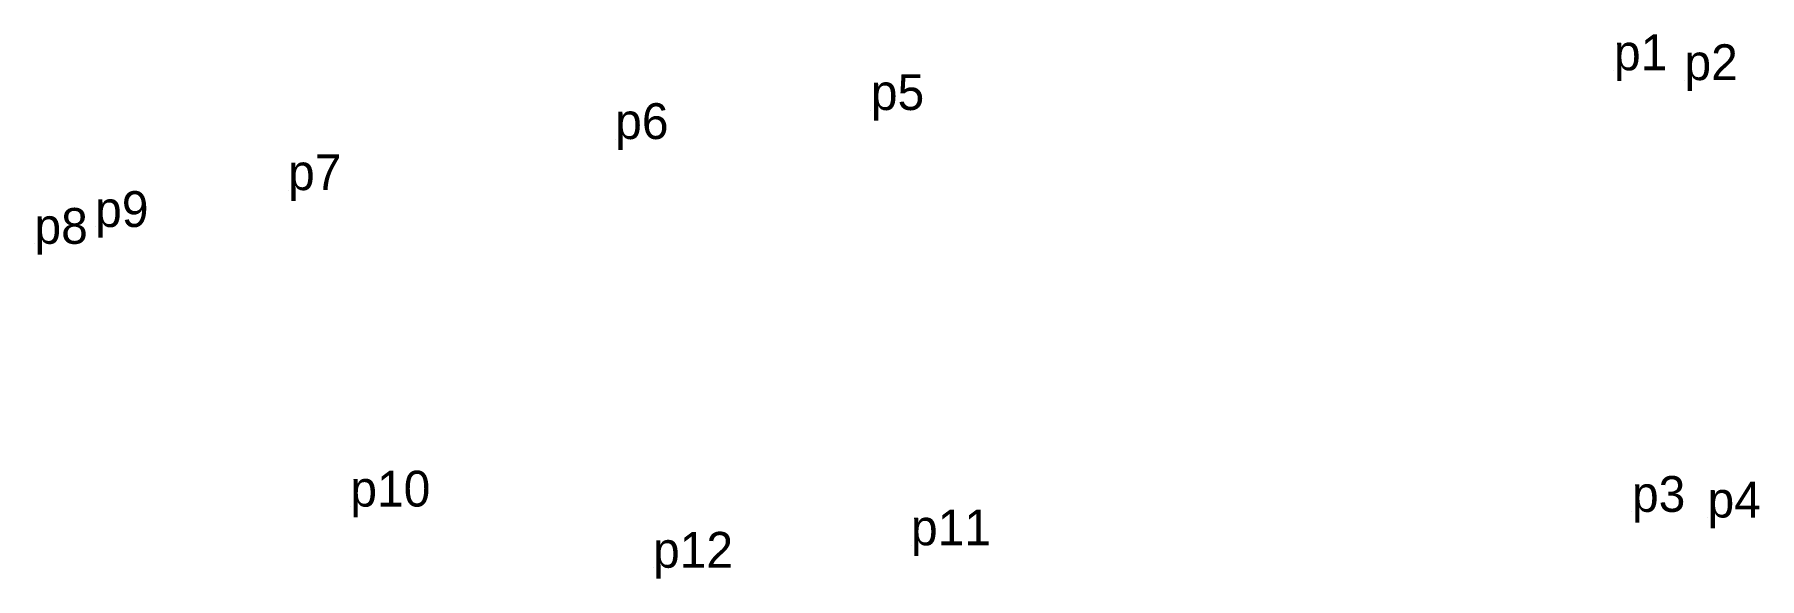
# Model space of a CAD drawing. Extents: x 539173 to 540705, y 1835889 to 1836874.
# Drawn here: x 540618.3 to 540704.9, y 1835889.2 to 1835916.5 of the extents above.
import ezdxf

# ---------------------------------------------------------------- set-up
doc = ezdxf.new("R2010")
doc.units = 0
doc.layers.add('Level 12', color=7, linetype='Continuous')
doc.layers.add('Level 7', color=7, linetype='Continuous')

msp = doc.modelspace()

# ---------------------------------------------------------------- linework, layer by layer
at = {"layer": 'Level 7'}
for p, q in [((540697.569, 1835914.738), (540697.569, 1835914.738)), ((540701.109, 1835914.244), (540701.109, 1835914.244)), ((540660.253, 1835912.741), (540660.253, 1835912.741)), ((540647.413, 1835911.283), (540647.413, 1835911.283)), ((540630.985, 1835908.716), (540630.985, 1835908.716)), ((540621.298, 1835906.863), (540621.298, 1835906.863)), ((540618.251, 1835906.017), (540618.251, 1835906.017)), ((540634.113, 1835892.811), (540634.113, 1835892.811)), ((540698.474, 1835892.546), (540698.474, 1835892.546)), ((540702.27, 1835892.262), (540702.27, 1835892.262)), ((540662.267, 1835890.864), (540662.267, 1835890.864)), ((540649.315, 1835889.738), (540649.315, 1835889.738))]:
    msp.add_line(p, q, dxfattribs=at)

# ---------------------------------------------------------------- texts
at = {"layer": 'Level 12'}
for s, p in [('p1', (540697.569, 1835914.738)), ('p2', (540701.109, 1835914.244)), ('p5', (540660.253, 1835912.741)), ('p6', (540647.413, 1835911.283)), ('p7', (540630.985, 1835908.716)), ('p9', (540621.298, 1835906.863)), ('p8', (540618.251, 1835906.017)), ('p10', (540634.113, 1835892.811)), ('p3', (540698.474, 1835892.546)), ('p4', (540702.27, 1835892.262)), ('p11', (540662.267, 1835890.864)), ('p12', (540649.315, 1835889.738))]:
    msp.add_text(s, height=1.8, dxfattribs=at).set_placement(p)

doc.saveas('drawing.dxf')
